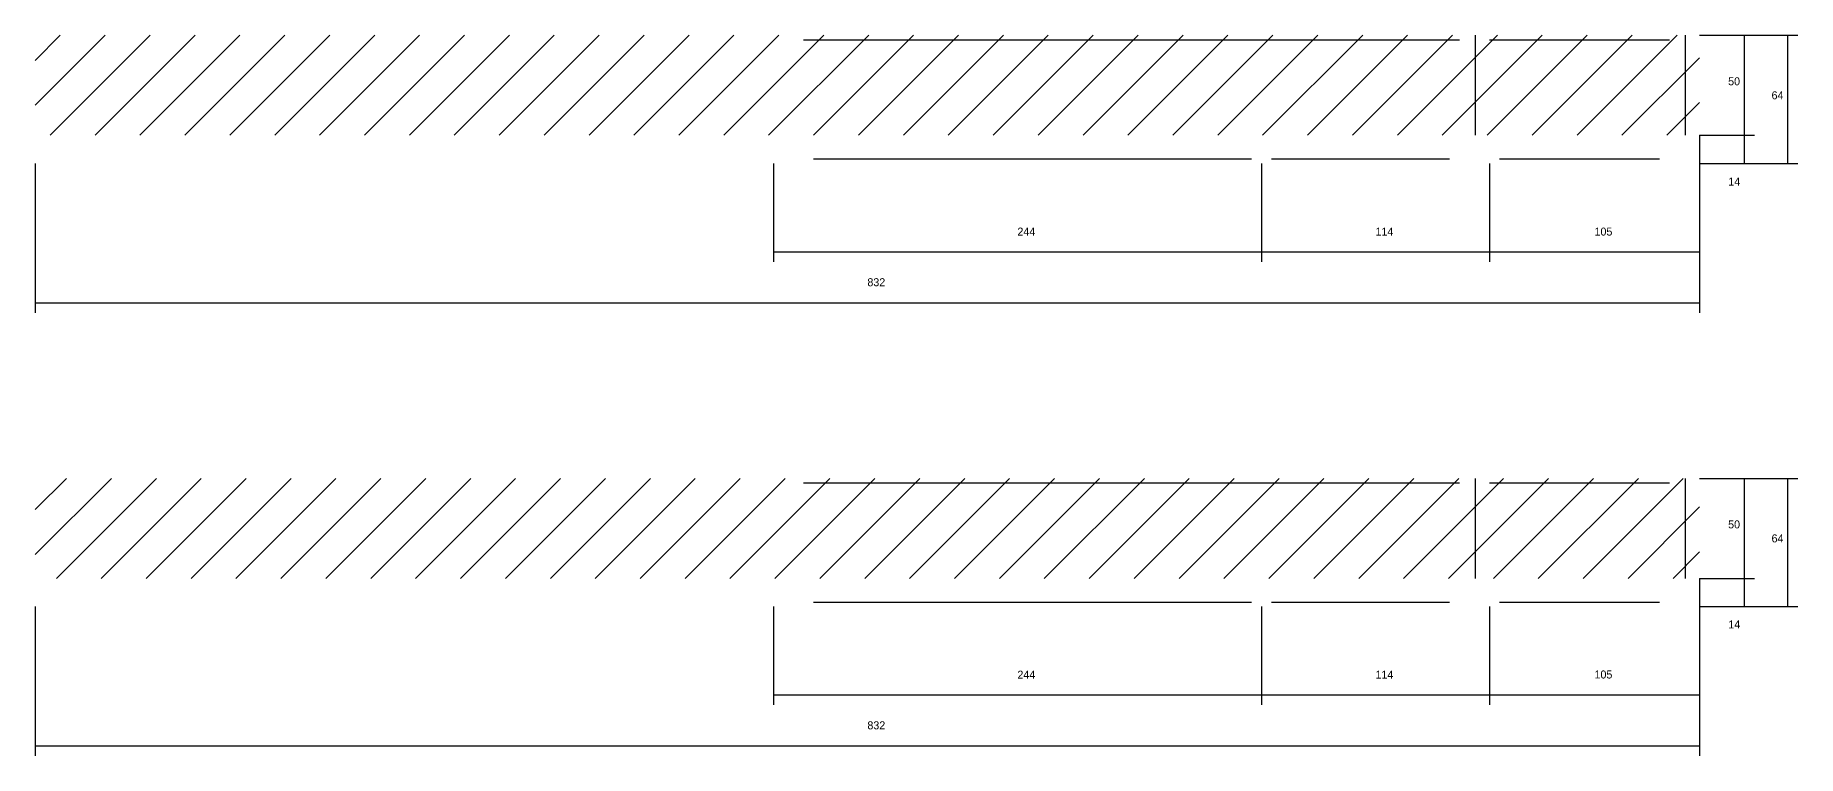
# Model space of a CAD drawing. Header units: metres. Extents: x 3217 to 5468, y 7871 to 9160.
# Drawn here: x 3217 to 4098, y 8707 to 9067 of the extents above; entities that cross this region are included whole.
import ezdxf

# ---------------------------------------------------------------- set-up
doc = ezdxf.new("R2010")
doc.units = ezdxf.units.M
for name, color, linetype in [('COTA', 241, 'Continuous'), ('Painéis', 200, 'Continuous'), ('REAPROVEITAMENTO', 251, 'Continuous'), ('SARR_2.2x7', 40, 'Continuous')]:
    doc.layers.add(name, color=color, linetype=linetype)

msp = doc.modelspace()

# ---------------------------------------------------------------- hatches: boundary and pattern name
at = {"layer": 'REAPROVEITAMENTO'}
h = msp.add_hatch(dxfattribs=at)
h.set_pattern_fill('ANSI31', scale=5)
h.paths.add_polyline_path([(4049.2, 9016.9), (4049.2, 9066.9), (4049.2, 9066.9), (3217.2, 9066.9), (3217.2, 9066.9), (3217.2, 9016.9), (3217.2, 9016.9), (4049.2, 9016.9)])
h = msp.add_hatch(dxfattribs=at)
h.set_pattern_fill('ANSI31', scale=5)
h.paths.add_polyline_path([(4049.2, 8795.5), (4049.2, 8845.5), (4049.2, 8845.5), (3217.2, 8845.5), (3217.2, 8845.5), (3217.2, 8795.5), (3217.2, 8795.5), (4049.2, 8795.5)])

# ---------------------------------------------------------------- linework, layer by layer
at = {"layer": 'COTA'}
for p, q in [((4049.2, 9066.9), (4076.6, 9066.9)), ((4049.2, 9066.9), (4098.3, 9066.9)), ((4071.6, 9016.9), (4071.6, 9066.9)), ((4093.3, 9002.9), (4093.3, 9066.9)), ((4049.2, 9016.9), (4076.6, 9016.9)), ((3586.2, 9002.9), (3586.2, 8953.7)), ((3830.2, 9002.9), (3830.2, 8953.7)), ((3830.2, 9002.9), (3830.2, 8953.7)), ((3944.2, 9002.9), (3944.2, 8953.7)), ((4049.2, 9002.9), (4098.3, 9002.9)), ((3586.2, 8958.7), (3830.2, 8958.7)), ((3830.2, 8958.7), (3944.2, 8958.7)), ((4049.2, 8845.5), (4076.6, 8845.5)), ((4049.2, 8845.5), (4098.3, 8845.5)), ((4071.6, 8795.5), (4071.6, 8845.5)), ((4093.3, 8781.5), (4093.3, 8845.5)), ((4049.2, 8795.5), (4076.6, 8795.5)), ((3586.2, 8781.5), (3586.2, 8732.4)), ((3830.2, 8781.5), (3830.2, 8732.4)), ((3830.2, 8781.5), (3830.2, 8732.4)), ((3944.2, 8781.5), (3944.2, 8732.4)), ((4049.2, 8781.5), (4098.3, 8781.5)), ((3586.2, 8737.4), (3830.2, 8737.4)), ((3830.2, 8737.4), (3944.2, 8737.4))]:
    msp.add_line(p, q, dxfattribs=at)
at = {"layer": 'Painéis'}
for p, q in [((4049.2, 9016.9), (4049.2, 8928.2)), ((4049.2, 9016.9), (4076.6, 9016.9)), ((4071.6, 9002.9), (4071.6, 9016.9)), ((3217.2, 9002.9), (3217.2, 8928.2)), ((3944.2, 9002.9), (3944.2, 8953.7)), ((4049.2, 9002.9), (4076.6, 9002.9)), ((4049.2, 9002.9), (4049.2, 8953.7)), ((3944.2, 8958.7), (4049.2, 8958.7)), ((3217.2, 8933.2), (4049.2, 8933.2)), ((4049.2, 8795.5), (4049.2, 8706.9)), ((4049.2, 8795.5), (4076.6, 8795.5)), ((4071.6, 8781.5), (4071.6, 8795.5)), ((3217.2, 8781.5), (3217.2, 8706.9)), ((3944.2, 8781.5), (3944.2, 8732.4)), ((4049.2, 8781.5), (4076.6, 8781.5)), ((4049.2, 8781.5), (4049.2, 8732.4)), ((3944.2, 8737.4), (4049.2, 8737.4)), ((3217.2, 8711.9), (4049.2, 8711.9))]:
    msp.add_line(p, q, dxfattribs=at)
at = {"layer": 'SARR_2.2x7'}
for p, q in [((3937.2, 9016.9), (3937.2, 9066.9)), ((4042.2, 9016.9), (4042.2, 9066.9)), ((3601.2, 9064.7), (3830.2, 9064.7)), ((3830.2, 9064.7), (3929.2, 9064.7)), ((3944.2, 9064.7), (4034.2, 9064.7)), ((3606.2, 9005.1), (3825.2, 9005.1)), ((3835.2, 9005.1), (3924.2, 9005.1)), ((3949.2, 9005.1), (4029.2, 9005.1)), ((3601.2, 8843.3), (3830.2, 8843.3)), ((3830.2, 8843.3), (3929.2, 8843.3)), ((3937.2, 8795.5), (3937.2, 8845.5)), ((3944.2, 8843.3), (4034.2, 8843.3)), ((4042.2, 8795.5), (4042.2, 8845.5)), ((3606.2, 8783.7), (3825.2, 8783.7)), ((3835.2, 8783.7), (3924.2, 8783.7)), ((3949.2, 8783.7), (4029.2, 8783.7))]:
    msp.add_line(p, q, dxfattribs=at)

# ---------------------------------------------------------------- texts
at = {"layer": 'COTA'}
for s, p in [('50', (4063.5, 9041.9)), ('64', (4085.2, 9034.9)), ('244', (3708.2, 8966.8)), ('114', (3887.2, 8966.8)), ('50', (4063.5, 8820.5)), ('64', (4085.2, 8813.5)), ('244', (3708.2, 8745.4)), ('114', (3887.2, 8745.4))]:
    msp.add_text(s, height=4, dxfattribs=at).set_placement(p)
at = {"layer": 'Painéis'}
for s, p in [('14', (4063.6, 8991.8)), ('105', (3996.7, 8966.8)), ('832', (3633.2, 8941.5)), ('14', (4063.6, 8770.5)), ('105', (3996.7, 8745.5)), ('832', (3633.2, 8720.1))]:
    msp.add_text(s, height=4, dxfattribs=at).set_placement(p)

doc.saveas('drawing.dxf')
